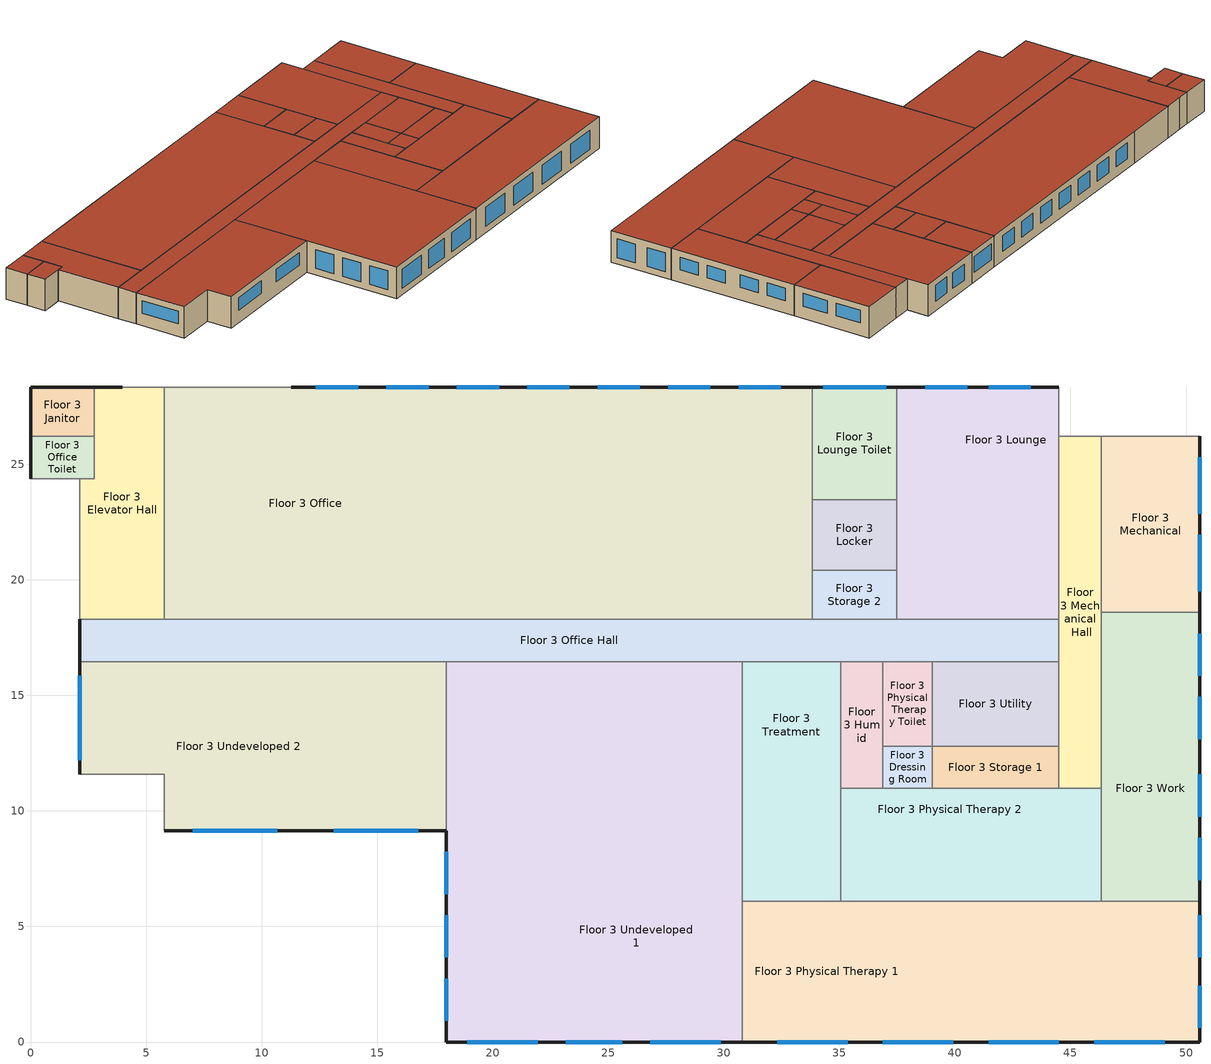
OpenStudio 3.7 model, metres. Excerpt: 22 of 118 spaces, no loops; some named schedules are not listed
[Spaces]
Floor 3 Work
 floor to Floor 2 Utility: 50.6,18.59 50.6,15.85 46.33,15.85 46.33,18.59 z6.1
 floor to Floor 2 Office: 50.6,15.85 50.6,6.1 46.33,6.1 46.33,15.85 z6.1
 wall outside: 50.6,6.1 50.6,18.59 z6.1:9.14
 wall to Floor 3 Physical Therapy 2: 46.33,10.97 46.33,6.1 z6.1:9.14
 wall to Floor 3 Mechanical: 50.6,18.59 46.33,18.59 z6.1:9.14
 wall to Floor 3 Physical Therapy 1: 46.33,6.1 50.6,6.1 z6.1:9.14
 wall to Floor 3 Mechanical Hall: 46.33,18.59 46.33,10.97 z6.1:9.14
 window: 50.6,13.11 50.6,14.94 / 50.6,15.85 50.6,17.68 / 50.6,7.01 50.6,8.84 / 50.6,9.75 50.6,11.58 z7.32:8.53
 roof outside: 50.6,6.1 50.6,18.59 46.33,18.59 46.33,6.1 z9.14
Floor 3 Dressing Room
 floor to Floor 2 X-Ray: 39.01,12.8 39.01,10.97 36.88,10.97 36.88,12.8 z6.1
 wall to Floor 3 Storage 1: 39.01,10.97 39.01,12.8 z6.1:9.14
 wall to Floor 3 Physical Therapy 2: 36.88,10.97 39.01,10.97 z6.1:9.14
 wall to Floor 3 Physical Therapy Toilet: 39.01,12.8 36.88,12.8 z6.1:9.14
 wall to Floor 3 Humid: 36.88,12.8 36.88,10.97 z6.1:9.14
 roof outside: 39.01,10.97 39.01,12.8 36.88,12.8 36.88,10.97 z9.14
Floor 3 Physical Therapy Toilet
 floor to Floor 2 X-Ray: 39.01,16.46 39.01,12.8 36.88,12.8 36.88,16.46 z6.1
 wall to Floor 3 Office Hall: 39.01,16.46 36.88,16.46 z6.1:9.14
 wall to Floor 3 Utility: 39.01,12.8 39.01,16.46 z6.1:9.14
 wall to Floor 3 Humid: 36.88,16.46 36.88,12.8 z6.1:9.14
 roof outside: 39.01,12.8 39.01,16.46 36.88,16.46 36.88,12.8 z9.14
Floor 3 Lounge
 floor to Floor 2 Storage 2: 44.5,23.77 44.5,21.34 39.93,21.34 39.93,23.77 z6.1
 floor to Floor 2 Exam 6: 44.5,28.35 44.5,23.77 39.93,23.77 39.93,28.35 z6.1
 floor to Floor 2 Exam Hall 4: 39.93,28.35 39.93,18.29 38.1,18.29 38.1,28.35 z6.1
 floor to Floor 2 Exam 7: 38.1,28.35 38.1,18.29 37.49,18.29 37.49,28.35 z6.1
 floor to Floor 2 Nurse Station 1: 44.5,21.34 44.5,18.29 39.93,18.29 39.93,21.34 z6.1
 wall outside: 44.5,28.35 37.49,28.35 z6.1:9.14
 wall to Floor 3 Lounge Toilet: 37.49,28.35 37.49,23.47 z6.1:9.14
 wall to NE Stair: 44.5,26.21 44.5,28.35 z6.1:9.14
 wall to Floor 3 Office Hall: 37.49,18.29 44.5,18.29 z6.1:9.14
 wall to Floor 3 Locker: 37.49,23.47 37.49,20.42 z6.1:9.14
 wall to Floor 3 Storage 2: 37.49,20.42 37.49,18.29 z6.1:9.14
 wall to Floor 3 Mechanical Hall: 44.5,18.29 44.5,26.21 z6.1:9.14
 window: 40.54,28.35 38.71,28.35 / 43.28,28.35 41.45,28.35 z7.01:8.53
 roof outside: 44.5,18.29 44.5,28.35 37.49,28.35 37.49,18.29 z9.14
Floor 3 Elevator Hall
 floor to Floor 2 Work: 5.79,28.35 5.79,18.29 2.13,18.29 2.13,24.38 2.74,24.38 2.74,28.35 z6.1
 wall outside: 3.96,28.35 2.74,28.35 z6.1:9.14
 wall to NW Elevator: 2.13,24.38 2.13,18.29 z6.1:9.14
 wall to Floor 3 Office: 5.79,18.29 5.79,28.35 z6.1:9.14
 wall to Floor 3 Office Toilet: 2.74,26.21 2.74,24.38 2.13,24.38 z6.1:9.14
 wall to Floor 3 Office Hall: 2.13,18.29 5.79,18.29 z6.1:9.14
 wall to Floor 3 Janitor: 2.74,28.35 2.74,26.21 z6.1:9.14
 wall to NW Stair: 5.79,28.35 3.96,28.35 z6.1:9.14
 roof outside: 5.79,18.29 5.79,28.35 2.74,28.35 2.74,24.38 2.13,24.38 2.13,18.29 z9.14
Floor 3 Physical Therapy 2
 floor to Floor 2 Exam Hall 3: 39.93,9.14 39.93,6.1 38.1,6.1 38.1,9.14 z6.1
 floor to Floor 2 Lounge: 44.5,9.14 44.5,6.1 42.06,6.1 42.06,9.14 z6.1
 floor to Floor 2 Dictation: 42.06,9.14 42.06,6.1 39.93,6.1 39.93,9.14 z6.1
 floor to Floor 2 Exam 3: 38.1,9.14 38.1,6.1 35.05,6.1 35.05,9.14 z6.1
 floor to Floor 2 Office Hall: 46.33,10.97 46.33,6.1 44.5,6.1 44.5,10.97 z6.1
 floor to Floor 2 Reception Hall: 44.5,10.97 44.5,9.14 35.05,9.14 35.05,10.97 z6.1
 wall to Floor 3 Physical Therapy 1: 35.05,6.1 46.33,6.1 z6.1:9.14
 wall to Floor 3 Mechanical Hall: 46.33,10.97 44.5,10.97 z6.1:9.14
 wall to Floor 3 Treatment: 35.05,10.97 35.05,6.1 z6.1:9.14
 wall to Floor 3 Storage 1: 44.5,10.97 39.01,10.97 z6.1:9.14
 wall to Floor 3 Humid: 36.88,10.97 35.05,10.97 z6.1:9.14
 roof outside: 46.33,6.1 46.33,10.97 35.05,10.97 35.05,6.1 z9.14
Floor 3 Office
 floor to Floor 2 Storage 3: 28.96,23.77 28.96,21.34 23.47,21.34 23.47,23.77 z6.1
 floor to Floor 2 Exam 8: 28.96,28.35 28.96,23.77 23.47,23.77 23.47,28.35 z6.1
 floor to Floor 2 Exam Hall 5: 30.78,28.35 30.78,18.29 28.96,18.29 28.96,28.35 z6.1
 floor to Floor 2 Exam 9: 21.64,28.35 21.64,18.29 17.98,18.29 17.98,28.35 z6.1
 floor to Floor 2 Work: 17.98,28.35 17.98,18.29 5.79,18.29 5.79,28.35 z6.1
 floor to Floor 2 Exam Hall 6: 23.47,28.35 23.47,18.29 21.64,18.29 21.64,28.35 z6.1
 floor to Floor 2 Nurse Station 2: 28.96,21.34 28.96,18.29 23.47,18.29 23.47,21.34 z6.1
 floor to Floor 2 Exam 7: 33.83,28.35 33.83,18.29 30.78,18.29 30.78,28.35 z6.1
 wall outside: 33.83,28.35 11.28,28.35 z6.1:9.14
 wall to Floor 3 Office Hall: 5.79,18.29 33.83,18.29 z6.1:9.14
 wall to Floor 3 Locker: 33.83,20.42 33.83,23.47 z6.1:9.14
 wall to Floor 3 Storage 2: 33.83,18.29 33.83,20.42 z6.1:9.14
 wall to NW Stair: 11.28,28.35 5.79,28.35 z6.1:9.14
 wall to Floor 3 Lounge Toilet: 33.83,23.47 33.83,28.35 z6.1:9.14
 window: 26.37,28.35 24.54,28.35 / 17.22,28.35 15.39,28.35 / 23.32,28.35 21.49,28.35 / 14.17,28.35 12.34,28.35 / 32.46,28.35 30.63,28.35 / 29.41,28.35 27.58,28.35 / 20.27,28.35 18.44,28.35 z7.01:8.53
 roof outside: 33.83,18.29 33.83,28.35 5.79,28.35 5.79,18.29 z9.14
Floor 3 Storage 1
 floor to Floor 2 Scheduling 1: 44.5,12.8 44.5,10.97 39.01,10.97 39.01,12.8 z6.1
 wall to Floor 3 Mechanical Hall: 44.5,10.97 44.5,12.8 z6.1:9.14
 wall to Floor 3 Utility: 44.5,12.8 39.01,12.8 z6.1:9.14
 roof outside: 44.5,10.97 44.5,12.8 39.01,12.8 39.01,10.97 z9.14
Floor 3 Utility
 floor to Floor 2 Scheduling 1: 44.5,16.46 44.5,12.8 39.01,12.8 39.01,16.46 z6.1
 wall to Floor 3 Mechanical Hall: 44.5,12.8 44.5,16.46 z6.1:9.14
 wall to Floor 3 Office Hall: 44.5,16.46 39.01,16.46 z6.1:9.14
 roof outside: 44.5,12.8 44.5,16.46 39.01,16.46 39.01,12.8 z9.14
Floor 3 Physical Therapy 1
 floor to Floor 2 Office Hall: 46.33,6.1 46.33,3.66 44.5,3.66 44.5,6.1 z6.1
 floor to Floor 2 Conference: 50.6,3.66 50.6,0 42.06,0 42.06,3.66 z6.1
 floor to Floor 2 Conference Toilet: 44.5,6.1 44.5,3.66 42.06,3.66 42.06,6.1 z6.1
 floor to Floor 2 Exam Hall 3: 39.93,6.1 39.93,0 38.1,0 38.1,6.1 z6.1
 floor to Floor 2 Exam 3: 38.1,6.1 38.1,0 30.78,0 30.78,6.1 z6.1
 floor to Floor 2 Storage 1: 42.06,6.1 42.06,3.66 39.93,3.66 39.93,6.1 z6.1
 floor to Floor 2 Exam 4: 42.06,3.66 42.06,0 39.93,0 39.93,3.66 z6.1
 floor to Floor 2 Office: 50.6,6.1 50.6,3.66 46.33,3.66 46.33,6.1 z6.1
 wall outside: 30.78,0 50.6,0 50.6,6.1 z6.1:9.14
 wall to Floor 3 Undeveloped 1: 30.78,6.1 30.78,0 z6.1:9.14
 wall to Floor 3 Treatment: 35.05,6.1 30.78,6.1 z6.1:9.14
 window: 32.31,0 35.36,0 / 36.88,0 39.93,0 / 46.02,0 49.07,0 / 41.45,0 44.5,0 / 50.6,3.66 50.6,5.49 / 50.6,0.61 50.6,2.44 z6.71:8.53
 roof outside: 50.6,0 50.6,6.1 30.78,6.1 30.78,0 z9.14
Floor 3 Office Toilet
 floor to Floor 2 Work Toilet: 2.74,26.21 2.74,24.38 0,24.38 0,26.21 z6.1
 wall outside: 0,26.21 0,24.38 z6.1:9.14
 wall to NW Elevator: 0,24.38 2.13,24.38 z6.1:9.14
 wall to Floor 3 Janitor: 2.74,26.21 0,26.21 z6.1:9.14
 roof outside: 2.74,24.38 2.74,26.21 0,26.21 0,24.38 z9.14
Floor 3 Office Hall
 floor to Floor 2 Work Hall: 44.5,18.29 44.5,16.46 2.13,16.46 2.13,18.29 z6.1
 wall outside: 2.13,18.29 2.13,16.46 z6.1:9.14
 wall to Floor 3 Humid: 35.05,16.46 36.88,16.46 z6.1:9.14
 wall to Floor 3 Undeveloped 2: 2.13,16.46 17.98,16.46 z6.1:9.14
 wall to Floor 3 Undeveloped 1: 17.98,16.46 30.78,16.46 z6.1:9.14
 wall to Floor 3 Storage 2: 37.49,18.29 33.83,18.29 z6.1:9.14
 wall to Floor 3 Mechanical Hall: 44.5,16.46 44.5,18.29 z6.1:9.14
 wall to Floor 3 Treatment: 30.78,16.46 35.05,16.46 z6.1:9.14
 roof outside: 44.5,16.46 44.5,18.29 2.13,18.29 2.13,16.46 z9.14
Floor 3 Humid
 floor to Floor 2 X-Ray: 36.88,16.46 36.88,10.97 35.05,10.97 35.05,16.46 z6.1
 wall to Floor 3 Treatment: 35.05,16.46 35.05,10.97 z6.1:9.14
 roof outside: 36.88,10.97 36.88,16.46 35.05,16.46 35.05,10.97 z9.14
Floor 3 Undeveloped 1
 floor to Floor 2 Exam 2: 28.96,9.14 28.96,0 23.47,0 23.47,9.14 z6.1
 floor to Floor 2 X-Ray: 30.78,16.46 30.78,10.97 23.77,10.97 23.77,16.46 z6.1
 floor to Floor 2 Exam 1: 21.64,9.14 21.64,0 17.98,0 17.98,9.14 z6.1
 floor to Floor 2 Exam Hall 2: 30.78,9.14 30.78,0 28.96,0 28.96,9.14 z6.1
 floor to Floor 2 Scheduling 2: 23.77,16.46 23.77,10.97 17.98,10.97 17.98,16.46 z6.1
 floor to Floor 2 Reception Hall: 30.78,10.97 30.78,9.14 17.98,9.14 17.98,10.97 z6.1
 floor to Floor 2 Exam Hall 1: 23.47,9.14 23.47,0 21.64,0 21.64,9.14 z6.1
 wall outside: 17.98,9.14 17.98,0 30.78,0 z6.1:9.14
 wall to Floor 3 Undeveloped 2: 17.98,16.46 17.98,9.14 z6.1:9.14
 wall to Floor 3 Treatment: 30.78,6.1 30.78,16.46 z6.1:9.14
 window: 17.98,8.23 17.98,6.4 / 17.98,2.74 17.98,0.91 / 17.98,5.49 17.98,3.66 / 26.82,0 29.87,0 / 23.16,0 25.6,0 / 18.9,0 21.95,0 z6.71:8.53
 roof outside: 30.78,0 30.78,16.46 17.98,16.46 17.98,0 z9.14
Floor 3 Mechanical Hall
 floor to Floor 2 Office Hall: 46.33,26.21 46.33,10.97 44.5,10.97 44.5,26.21 z6.1
 wall to NE Stair: 46.33,26.21 44.5,26.21 z6.1:9.14
 wall to Floor 3 Mechanical: 46.33,18.59 46.33,26.21 z6.1:9.14
 roof outside: 46.33,10.97 46.33,26.21 44.5,26.21 44.5,10.97 z9.14
Floor 3 Treatment
 floor to Floor 2 Reception Hall: 35.05,10.97 35.05,9.14 30.78,9.14 30.78,10.97 z6.1
 floor to Floor 2 Exam 3: 35.05,9.14 35.05,6.1 30.78,6.1 30.78,9.14 z6.1
 floor to Floor 2 X-Ray: 35.05,16.46 35.05,10.97 30.78,10.97 30.78,16.46 z6.1
 roof outside: 35.05,6.1 35.05,16.46 30.78,16.46 30.78,6.1 z9.14
Floor 3 Undeveloped 2
 floor to Floor 2 Reception: 15.85,16.46 15.85,9.14 5.79,9.14 5.79,11.58 2.13,11.58 2.13,16.46 z6.1
 floor to Floor 2 Reception Hall: 17.98,10.97 17.98,9.14 15.85,9.14 15.85,10.97 z6.1
 floor to Floor 2 Reception Toilet: 17.98,16.46 17.98,10.97 15.85,10.97 15.85,16.46 z6.1
 wall outside: 2.13,16.46 2.13,11.58 / 5.79,9.14 17.98,9.14 z6.1:9.14
 wall to SW Stair: 2.13,11.58 5.79,11.58 5.79,9.14 z6.1:9.14
 window: 7.01,9.14 10.67,9.14 / 13.11,9.14 16.76,9.14 / 2.13,15.85 2.13,12.19 z7.32:8.53
 roof outside: 17.98,9.14 17.98,16.46 2.13,16.46 2.13,11.58 5.79,11.58 5.79,9.14 z9.14
Floor 3 Janitor
 floor to Floor 2 Janitor: 2.74,28.35 2.74,26.21 0,26.21 0,28.35 z6.1
 wall outside: 2.74,28.35 0,28.35 0,26.21 z6.1:9.14
 roof outside: 2.74,26.21 2.74,28.35 0,28.35 0,26.21 z9.14
Floor 3 Locker
 floor to Floor 2 Exam 7: 37.49,23.47 37.49,20.42 33.83,20.42 33.83,23.47 z6.1
 wall to Floor 3 Storage 2: 33.83,20.42 37.49,20.42 z6.1:9.14
 wall to Floor 3 Lounge Toilet: 37.49,23.47 33.83,23.47 z6.1:9.14
 roof outside: 37.49,20.42 37.49,23.47 33.83,23.47 33.83,20.42 z9.14
Floor 3 Mechanical
 floor to Floor 2 Exam 5: 50.6,26.21 50.6,18.59 46.33,18.59 46.33,26.21 z6.1
 wall outside: 50.6,18.59 50.6,26.21 z6.1:9.14
 wall to NE Stair: 50.6,26.21 46.33,26.21 z6.1:9.14
 window: 50.6,22.86 50.6,25.3 / 50.6,19.51 50.6,21.95 z7.32:8.53
 roof outside: 50.6,18.59 50.6,26.21 46.33,26.21 46.33,18.59 z9.14
Floor 3 Lounge Toilet
 floor to Floor 2 Exam 7: 37.49,28.35 37.49,23.47 33.83,23.47 33.83,28.35 z6.1
 wall outside: 37.49,28.35 33.83,28.35 z6.1:9.14
 window: 37.03,28.35 34.29,28.35 z7.01:8.53
 roof outside: 37.49,23.47 37.49,28.35 33.83,28.35 33.83,23.47 z9.14
Floor 3 Storage 2
 floor to Floor 2 Exam 7: 37.49,20.42 37.49,18.29 33.83,18.29 33.83,20.42 z6.1
 roof outside: 37.49,18.29 37.49,20.42 33.83,20.42 33.83,18.29 z9.14
[Site]
Atlanta-Hartsfield Jackson Intl AP_GA_USA: Latitude {deg}=33.63; Longitude {deg}=-84.43; Time Zone {hr}=-5; Elevation {m}=308; Terrain=City
[Building]
-Outpatient-ASHRAE 169-2013-3A created: 2026-01-24 15:13:09 -0500: North Axis {deg}=0; Default Construction Set=90.1-2013 - Outpatient - ASHRAE 169-2013-3A; Standards Number of Stories=3; Standards Number of Above Ground Stories=3; Standards Building Type=Outpatient
[ClimateZones]
Climate Zone Institution Name 1=ASHRAE; Climate Zone Document Name 1=ANSI/ASHRAE Standard 169; Climate Zone Document Year 1=2006; Climate Zone Value 1=3A
[Site:WaterMainsTemperature]
Calculation Method=Correlation; Annual Average Outdoor Air Temperature {C}=16.6; Maximum Difference In Monthly Average Outdoor Air Temperatures {deltaC}=22.5
[SizingPeriod:DesignDay] Barometric Pressure {Pa}=97621; Rain Indicator=No; Snow Indicator=No; Day of Month=21; Daylight Saving Time Indicator=No; Humidity Condition Type=Wetbulb; Dry-Bulb Temperature Range Modifier Type=DefaultMultipliers
Name | Maximum Dry-Bulb Temperature {C} | Daily Dry-Bulb Temperature Range {deltaC} | Wind Speed {m/s} | Wind Direction {deg} | Month | Day Type | Wetbulb or DewPoint at Maximum Dry-Bulb {C} | Solar Model Indicator | ASHRAE Clear Sky Optical Depth for Beam Irradiance | ASHRAE Clear Sky Optical Depth for Diffuse Irradiance | Sky Clearness
Atlanta-Hartsfield.Jackson.Intl.AP_GA_USA Ann Clg .4% Condns DB=>MWB | 34.4 | 9.5 | 4 | 300 | 7 | SummerDesignDay | 23.5 | ASHRAETau | 0.556 | 1.779
Atlanta-Hartsfield.Jackson.Intl.AP_GA_USA Ann Htg 99.6% Condns DB | -6.3 | 0 | 5.3 | 320 | 1 | WinterDesignDay | -6.3 | ASHRAEClearSky |  |  | 0
[Site:GroundTemperature:FCfactorMethod]
January Ground Temperature {C}=16; February Ground Temperature {C}=11.9; March Ground Temperature {C}=7.7; April Ground Temperature {C}=4; May Ground Temperature {C}=7.9; June Ground Temperature {C}=13.8; July Ground Temperature {C}=17.2; August Ground Temperature {C}=20.8; September Ground Temperature {C}=24.8; October Ground Temperature {C}=26.1; November Ground Temperature {C}=26.5; December Ground Temperature {C}=22.5
[Material:NoMass] Thermal Absorptance=0.9; Solar Absorptance=0.7
Name | Roughness | Thermal Resistance {m2-K/W} | Visible Absorptance
CP02 CARPET PAD | VeryRough | 0.21648 | 0.8
Typical Insulation R-10.94 | Smooth | 1.92744 | 0.7
Typical Carpet Pad | Smooth | 0.21648 | 0.8
Typical Insulation R-10.81 | Smooth | 1.90342 | 0.7
Typical Insulation R-24.52 | Smooth | 4.31889 | 0.7
Typical Insulation R-0.58 | Smooth | 0.101875 | 0.7
Typical Insulation R-1.15 | Smooth | 0.202527 | 0.7
[Material]
Name | Roughness | Thickness {m} | Conductivity {W/m-K} | Density {kg/m3} | Specific Heat {J/kg-K} | Thermal Absorptance | Solar Absorptance | Visible Absorptance
100mm Normalweight concrete floor | MediumSmooth | 0.1016 | 2.31 | 2322 | 832
G01 13mm gypsum board | Smooth | 0.0127 | 0.16 | 800 | 1090 | 0.9 | 0.7 | 0.5
4 in. Normalweight Concrete Floor | MediumRough | 0.1016 | 2.31 | 2322 | 832 | 0.9 | 0.7 | 0.7
25mm Stucco | Smooth | 0.0254 | 0.72 | 1856 | 840 | 0.9 | 0.7 | 0.7
5/8 in. Gypsum Board | MediumSmooth | 0.0159 | 0.16 | 800 | 1090 | 0.9 | 0.7 | 0.7
Roof Membrane - Highly Reflective | VeryRough | 0.0095 | 0.16 | 1121.29 | 1460 | 0.75 | 0.45 | 0.7
Metal Roof Surface; F08 Metal surface | Smooth | 0.0008 | 45.28 | 7824 | 500 | 0.9 | 0.7 | 0.7
8 in. Normalweight Concrete Floor | MediumRough | 0.2032 | 2.31 | 2322 | 832 | 0.9 | 0.7 | 0.7
8 in. Concrete Block Basement Wall | MediumRough | 0.2032 | 1.326 | 1842 | 912 | 0.9 | 0.7 | 0.7
G05 25mm wood | MediumSmooth | 0.0254 | 0.15 | 608 | 1630 | 0.9 | 0.5 | 0.5
Std Wood 6inch | MediumSmooth | 0.15 | 0.12 | 540 | 1210 | 0.9 | 0.7 | 0.7
[DefaultConstructionSet]
90.1-2013 - Outpatient - ASHRAE 169-2013-3A: Default Exterior Surface Constructions=Default Surface Constructions 1; Default Interior Surface Constructions=Default Surface Constructions 2; Default Ground Contact Surface Constructions=Default Surface Constructions 3; Default Exterior SubSurface Constructions=Default Sub Surface Constructions 1; Default Interior SubSurface Constructions=Default Sub Surface Constructions 2; Interior Partition Construction=Typical Interior Partition
[DefaultSurfaceConstructions]
Name | Floor Construction | Wall Construction | Roof Ceiling Construction
Default Surface Constructions 1 | Typical Insulated Exterior Mass Floor R-13.51 | Typical Insulated Steel Framed Exterior Wall R-12.99 | Typical IEAD Roof - Highly Reflective R-25.64
Default Surface Constructions 2 | Typical Interior Floor | Typical Interior Wall | Typical Interior Ceiling
Default Surface Constructions 3 | Typical Insulated Carpeted 8in Slab Floor | Typical Insulated Basement Mass Wall
[Construction]
Typical Insulated Exterior Mass Floor R-13.51: Typical Insulation R-10.94, 4 in. Normalweight Concrete Floor, Typical Carpet Pad
Typical Insulated Steel Framed Exterior Wall R-12.99: 25mm Stucco, 5/8 in. Gypsum Board, Typical Insulation R-10.81, 5/8 in. Gypsum Board
Typical IEAD Roof - Highly Reflective R-25.64: Roof Membrane - Highly Reflective, Typical Insulation R-24.52, Metal Roof Surface
Typical Interior Floor: 100mm Normalweight concrete floor, CP02 CARPET PAD
Typical Interior Wall: G01 13mm gypsum board, G01 13mm gypsum board
Typical Interior Ceiling: CP02 CARPET PAD, 100mm Normalweight concrete floor
Typical Insulated Carpeted 8in Slab Floor: 8 in. Normalweight Concrete Floor, Typical Carpet Pad
Typical Insulated Basement Mass Wall: 8 in. Concrete Block Basement Wall
U 0.55 SHGC 0.25: Glass_2175_LayerAvg, Gap_1_W_0_0032, Glass_2022F_LayerAvg
Typical Insulated Metal Door R-1.43: F08 Metal surface, Typical Insulation R-0.58
U 0.60 SHGC 0.25 Dbl 2.5mm air: Glass_2175_LayerAvg, Gap_1_W_0_0025, Glass_2022F_LayerAvg
Typical Overhead Door R-2.0: Typical Insulation R-1.15
Window_U_0.55_SHGC_0.35_Skylight_Frame_Width_0.709_in: Glass_2052_LayerAvg, Gap_1_W_0_0038, Glass_2027F_LayerAvg
Typical Interior Window: Clear 3mm
Typical Interior Door; Typical Interior Partition: G05 25mm wood
InteriorFurnishings: Std Wood 6inch
[DefaultSubSurfaceConstructions]
Name | Fixed Window Construction | Operable Window Construction | Door Construction | Glass Door Construction | Overhead Door Construction | Skylight Construction | Tubular Daylight Dome Construction | Tubular Daylight Diffuser Construction
Default Sub Surface Constructions 1 | U 0.55 SHGC 0.25 | U 0.55 SHGC 0.25 | Typical Insulated Metal Door R-1.43 | U 0.60 SHGC 0.25 Dbl 2.5mm air | Typical Overhead Door R-2.0 | Window_U_0.55_SHGC_0.35_Skylight_Frame_Width_0.709_in | Typical Interior Window | Typical Interior Window
Default Sub Surface Constructions 2 | Typical Interior Window | Typical Interior Window | Typical Interior Door
[WindowMaterial:Glazing] Optical Data Type=SpectralAverage; Infrared Transmittance at Normal Incidence=0; Back Side Infrared Hemispherical Emissivity=0.84; Dirt Correction Factor for Solar and Visible Transmittance=1; Solar Diffusing=No
Name | Thickness {m} | Solar Transmittance at Normal Incidence | Front Side Solar Reflectance at Normal Incidence | Back Side Solar Reflectance at Normal Incidence | Visible Transmittance at Normal Incidence | Front Side Visible Reflectance at Normal Incidence | Back Side Visible Reflectance at Normal Incidence | Front Side Infrared Hemispherical Emissivity | Conductivity {W/m-K}
Glass_2175_LayerAvg | 0.0086 | 0.167758 | 0.217606 | 0.437978 | 0.416044 | 0.078729 | 0.10654 | 0.84 | 1
Glass_2022F_LayerAvg | 0.0039 | 0.355897 | 0.394095 | 0.265645 | 0.677694 | 0.042734 | 0.05547 | 0.046 | 1
Glass_2052_LayerAvg | 0.00837 | 0.507767 | 0.054228 | 0.0544931 | 0.586833 | 0.05805 | 0.058397 | 0.84 | 1
Glass_2027F_LayerAvg | 0.004 | 0.369744 | 0.470069 | 0.340935 | 0.765222 | 0.0546 | 0.073741 | 0.03675 | 1
Clear 3mm | 0.003 | 0.837 | 0.075 | 0.075 | 0.898 | 0.081 | 0.081 | 0.84 | 0.9
[WindowMaterial:Gas] Gas Type=Air
Name | Thickness {m}
Gap_1_W_0_0032 | 0.0032
Gap_1_W_0_0025 | 0.0025
Gap_1_W_0_0038 | 0.0038
[Space] Building Story=Building Story 3; Part of Total Floor Area=Yes
Name | Space Type | Thermal Zone
Floor 3 Work | Outpatient Office | Floor 3 Work ZN
Floor 3 Dressing Room | Outpatient DressingRoom | Floor 3 Dressing Room ZN
Floor 3 Physical Therapy Toilet | Outpatient Toilet | Floor 3 Physical Therapy Toilet ZN
Floor 3 Office Toilet | Outpatient Toilet | Floor 3 Office Toilet ZN
Floor 3 Lounge | Outpatient Lounge | Floor 3 Lounge ZN
Floor 3 Elevator Hall | Outpatient Hall_infil | Floor 3 Elevator Hall ZN
Floor 3 Physical Therapy 2 | Outpatient PhysicalTherapy | Floor 3 Physical Therapy 2 ZN
Floor 3 Office | Outpatient Office | Floor 3 Office ZN
Floor 3 Mechanical | Outpatient Elec/MechRoom | Floor 3 Mechanical ZN
Floor 3 Storage 1 | Outpatient Janitor | Floor 3 Storage 1 ZN
Floor 3 Utility | Outpatient Janitor | Floor 3 Utility ZN
Floor 3 Physical Therapy 1 | Outpatient PhysicalTherapy | Floor 3 Physical Therapy 1 ZN
Floor 3 Locker | Outpatient LockerRoom | Floor 3 Locker ZN
Floor 3 Office Hall | Outpatient Hall_infil | Floor 3 Office Hall ZN
Floor 3 Humid | Outpatient Office | Floor 3 Humid ZN
Floor 3 Undeveloped 2 | Outpatient Undeveloped | Floor 3 Undeveloped 2 ZN
Floor 3 Undeveloped 1 | Outpatient Undeveloped | Floor 3 Undeveloped 1 ZN
Floor 3 Mechanical Hall | Outpatient Hall | Floor 3 Mechanical Hall ZN
Floor 3 Treatment | Outpatient Exam | Floor 3 Treatment ZN
Floor 3 Janitor | Outpatient Janitor | Floor 3 Janitor ZN
Floor 3 Lounge Toilet | Outpatient Toilet | Floor 3 Lounge Toilet ZN
Floor 3 Storage 2 | Outpatient Janitor | Floor 3 Storage 2 ZN
[BuildingStory]
Building Story 3: Nominal Z Coordinate {m}=6.096
[SpaceType] Standards Building Type=Outpatient
Name | Default Schedule Set | Design Specification Outdoor Air Object | Standards Space Type
Outpatient DressingRoom | Outpatient DressingRoom Schedule Set | Outpatient DressingRoom Ventilation | DressingRoom
Outpatient Elec/MechRoom | Outpatient Elec/MechRoom Schedule Set | Outpatient Elec/MechRoom Ventilation | Elec/MechRoom
Outpatient Exam | Outpatient Exam Schedule Set | Outpatient Exam Ventilation | Exam
Outpatient Hall | Outpatient Hall Schedule Set | Outpatient Hall Ventilation | Hall
Outpatient Hall_infil | Outpatient Hall_infil Schedule Set | Outpatient Hall_infil Ventilation | Hall_infil
Outpatient Janitor | Outpatient Janitor Schedule Set | Outpatient Janitor Ventilation | Janitor
Outpatient LockerRoom | Outpatient LockerRoom Schedule Set | Outpatient LockerRoom Ventilation | LockerRoom
Outpatient Lounge | Outpatient Lounge Schedule Set | Outpatient Lounge Ventilation | Lounge
Outpatient Office | Outpatient Office Schedule Set | Outpatient Office Ventilation | Office
Outpatient PhysicalTherapy | Outpatient PhysicalTherapy Schedule Set | Outpatient PhysicalTherapy Ventilation | PhysicalTherapy
Outpatient Toilet | Outpatient Toilet Schedule Set | Outpatient Toilet Ventilation | Toilet
Outpatient Undeveloped | Outpatient Undeveloped Schedule Set | Outpatient Undeveloped Ventilation | Undeveloped
[People:Definition] Number of People Calculation Method=People/Area; Fraction Radiant=0.3
Name | People per Space Floor Area {person/m2}
Outpatient DressingRoom People Definition; Outpatient Office People Definition | 0.0538196
Outpatient Exam People Definition; Outpatient PhysicalTherapy People Definition | 0.215493
Outpatient LockerRoom People Definition; Outpatient Lounge People Definition | 0.161566
[People] Work Efficiency Schedule=Work Efficiency Schedule; Clothing Insulation Schedule=Clothing Schedule; Air Velocity Schedule=Air Velocity Schedule; Multiplier=1
Name | People Definition | Space or SpaceType
Outpatient DressingRoom People | Outpatient DressingRoom People Definition | Outpatient DressingRoom
Outpatient Exam People | Outpatient Exam People Definition | Outpatient Exam
Outpatient LockerRoom People | Outpatient LockerRoom People Definition | Outpatient LockerRoom
Outpatient Lounge People | Outpatient Lounge People Definition | Outpatient Lounge
Outpatient Office People | Outpatient Office People Definition | Outpatient Office
Outpatient PhysicalTherapy People | Outpatient PhysicalTherapy People Definition | Outpatient PhysicalTherapy
[Lights:Definition] Design Level Calculation Method=Watts/Area; Fraction Radiant=0.7; Fraction Visible=0.2; Return Air Fraction=0
Name | Watts per Space Floor Area {W/m2}
Outpatient DressingRoom Lights Definition; Outpatient Office Lights Definition | 11.9479
Outpatient Elec/MechRoom Lights Definition | 4.52084
Outpatient Exam Lights Definition | 17.8681
Outpatient Hall Lights Definition; Outpatient Hall_infil Lights Definition | 10.6563
Outpatient Janitor Lights Definition; Outpatient Undeveloped Lights Definition | 6.78126
Outpatient LockerRoom Lights Definition; Outpatient Lounge Lights Definition | 9.9028
Outpatient PhysicalTherapy Lights Definition | 9.79516
Outpatient Toilet Lights Definition | 10.5486
[Lights] Fraction Replaceable=1
Name | Lights Definition | Space or SpaceType
Outpatient DressingRoom Lights | Outpatient DressingRoom Lights Definition | Outpatient DressingRoom
Outpatient Elec/MechRoom Lights | Outpatient Elec/MechRoom Lights Definition | Outpatient Elec/MechRoom
Outpatient Exam Lights | Outpatient Exam Lights Definition | Outpatient Exam
Outpatient Hall Lights | Outpatient Hall Lights Definition | Outpatient Hall
Outpatient Hall_infil Lights | Outpatient Hall_infil Lights Definition | Outpatient Hall_infil
Outpatient Janitor Lights | Outpatient Janitor Lights Definition | Outpatient Janitor
Outpatient LockerRoom Lights | Outpatient LockerRoom Lights Definition | Outpatient LockerRoom
Outpatient Lounge Lights | Outpatient Lounge Lights Definition | Outpatient Lounge
Outpatient Office Lights | Outpatient Office Lights Definition | Outpatient Office
Outpatient PhysicalTherapy Lights | Outpatient PhysicalTherapy Lights Definition | Outpatient PhysicalTherapy
Outpatient Toilet Lights | Outpatient Toilet Lights Definition | Outpatient Toilet
Outpatient Undeveloped Lights | Outpatient Undeveloped Lights Definition | Outpatient Undeveloped
[ElectricEquipment:Definition] Design Level Calculation Method=Watts/Area; Fraction Latent=0; Fraction Radiant=0.5; Fraction Lost=0
Name | Watts per Space Floor Area {W/m2}
Outpatient DressingRoom Elec Equip Definition; Outpatient Exam Elec Equip Definition; Outpatient Office Elec Equip Definition; Outpatient Undeveloped Elec Equip Definition | 11.8403
Outpatient Elec/MechRoom Elec Equip Definition | 53.8196
Outpatient Hall Elec Equip Definition; Outpatient Hall_infil Elec Equip Definition; Outpatient Toilet Elec Equip Definition | 4.30556
Outpatient Janitor Elec Equip Definition | 1.07639
Outpatient LockerRoom Elec Equip Definition; Outpatient Lounge Elec Equip Definition | 32.2917
Outpatient PhysicalTherapy Elec Equip Definition | 16.1459
[ElectricEquipment]
Name | Electric Equipment Definition | Space or SpaceType
Outpatient DressingRoom Elec Equip | Outpatient DressingRoom Elec Equip Definition | Outpatient DressingRoom
Outpatient Elec/MechRoom Elec Equip | Outpatient Elec/MechRoom Elec Equip Definition | Outpatient Elec/MechRoom
Outpatient Exam Elec Equip | Outpatient Exam Elec Equip Definition | Outpatient Exam
Outpatient Hall Elec Equip | Outpatient Hall Elec Equip Definition | Outpatient Hall
Outpatient Hall_infil Elec Equip | Outpatient Hall_infil Elec Equip Definition | Outpatient Hall_infil
Outpatient Janitor Elec Equip | Outpatient Janitor Elec Equip Definition | Outpatient Janitor
Outpatient LockerRoom Elec Equip | Outpatient LockerRoom Elec Equip Definition | Outpatient LockerRoom
Outpatient Lounge Elec Equip | Outpatient Lounge Elec Equip Definition | Outpatient Lounge
Outpatient Office Elec Equip | Outpatient Office Elec Equip Definition | Outpatient Office
Outpatient PhysicalTherapy Elec Equip | Outpatient PhysicalTherapy Elec Equip Definition | Outpatient PhysicalTherapy
Outpatient Toilet Elec Equip | Outpatient Toilet Elec Equip Definition | Outpatient Toilet
Outpatient Undeveloped Elec Equip | Outpatient Undeveloped Elec Equip Definition | Outpatient Undeveloped
[DesignSpecification:OutdoorAir]
Name | Outdoor Air Method | Outdoor Air Flow per Person {m3/s-person} | Outdoor Air Flow per Floor Area {m3/s-m2} | Outdoor Air Flow Air Changes per Hour {1/hr}
Outpatient DressingRoom Ventilation; Outpatient LockerRoom Ventilation; Outpatient Lounge Ventilation; Outpatient Office Ventilation | Sum | 0.00235974 | 0.0003048
Outpatient Elec/MechRoom Ventilation; Outpatient Toilet Ventilation |  | 0 | 0 | 0
Outpatient Exam Ventilation | Sum |  | 0.001524
Outpatient Hall Ventilation; Outpatient Hall_infil Ventilation | Sum |  | 0.0003048
Outpatient Janitor Ventilation; Outpatient Undeveloped Ventilation | Sum |  | 0.0006096
Outpatient PhysicalTherapy Ventilation | Sum | 0.00707921
[DefaultScheduleSet] Number of People Schedule=OutPatientHealthCare BLDG_OCC_SCH; People Activity Level Schedule=OutPatientHealthCare ACTIVITY_SCH; Infiltration Schedule=OutPatientHealthCare INFIL_SCH
Name | Lighting Schedule | Electric Equipment Schedule
Outpatient DressingRoom Schedule Set; Outpatient LockerRoom Schedule Set; Outpatient Lounge Schedule Set; Outpatient Toilet Schedule Set | OutPatientHealthCare BLDG_LIGHT_SCH | OutPatientHealthCare BLDG_EQUIP_SCH_2013
Outpatient Elec/MechRoom Schedule Set | OutPatientHealthCare BLDG_LIGHT_STORAGE_SCH | OutPatientHealthCare BLDG_EQUIP_SCH_BASE
Outpatient Exam Schedule Set; Outpatient PhysicalTherapy Schedule Set | OutPatientHealthCare BLDG_LIGHT_EXAM_SCH | OutPatientHealthCare BLDG_EQUIP_SCH_2013
Outpatient Hall Schedule Set; Outpatient Hall_infil Schedule Set | OutPatientHealthCare BLDG_LIGHT_CORRIDOR_SCH | OutPatientHealthCare BLDG_EQUIP_SCH_2013
Outpatient Janitor Schedule Set | OutPatientHealthCare BLDG_LIGHT_STORAGE_SCH_20102013 | OutPatientHealthCare BLDG_EQUIP_SCH_2013
Outpatient Office Schedule Set | OutPatientHealthCare BLDG_LIGHT_OFFICE_SCH_20102013 | OutPatientHealthCare BLDG_EQUIP_SCH_2013
Outpatient Undeveloped Schedule Set | OutPatientHealthCare BLDG_LIGHT_STORAGE_SCH | OutPatientHealthCare BLDG_EQUIP_SCH_2013
[ThermostatSetpoint:DualSetpoint] Heating Setpoint Temperature Schedule=OutPatientHealthCare HTGSETP_SCH_YES_OPTIMUM
Name | Cooling Setpoint Temperature Schedule
Outpatient DressingRoom Thermostat 2; Outpatient Hall_infil Thermostat 4; Outpatient Office Thermostat 9; Outpatient LockerRoom Thermostat 2; Outpatient Lounge Thermostat 3; Outpatient Toilet Thermostat 8; Outpatient Elec/MechRoom Thermostat 2; Outpatient Hall Thermostat 19; Outpatient Office Thermostat 10; Outpatient Hall_infil Thermostat 5; Outpatient Toilet Thermostat 9; Outpatient PhysicalTherapy Thermostat 1; Outpatient PhysicalTherapy Thermostat 2; Outpatient Toilet Thermostat 10; Outpatient Exam Thermostat 10; Outpatient Office Thermostat 11 | OutPatientHealthCare CLGSETP_SCH_YES_OPTIMUM
Outpatient Janitor Thermostat 11; Outpatient Janitor Thermostat 12; Outpatient Janitor Thermostat 13; Outpatient Undeveloped Thermostat 1; Outpatient Undeveloped Thermostat 2; Outpatient Janitor Thermostat 14 | OutPatientHealthCare CLGSETP_SCH_NO_SETBACK
[SpaceInfiltration:DesignFlowRate] Schedule=OutPatientHealthCare INFIL_SCH; Design Flow Rate Calculation Method=Flow/ExteriorArea; Constant Term Coefficient=0; Temperature Term Coefficient=0; Velocity Term Coefficient=0.224; Velocity Squared Term Coefficient=0
Name | Space or SpaceType | Flow per Exterior Surface Area {m3/s-m2}
Floor 3 Elevator Hall Infiltration | Floor 3 Elevator Hall | 5.55681e-05
Floor 3 Janitor Infiltration | Floor 3 Janitor | 0.000408663
Floor 3 Lounge Infiltration | Floor 3 Lounge | 0.000132459
Floor 3 Lounge Toilet Infiltration | Floor 3 Lounge Toilet | 0.000219067
Floor 3 Mechanical Infiltration | Floor 3 Mechanical | 0.000237322
Floor 3 Office Infiltration | Floor 3 Office | 0.000111622
Floor 3 Office Hall Infiltration | Floor 3 Office Hall | 3.82264e-05
Floor 3 Office Toilet Infiltration | Floor 3 Office Toilet | 0.000299775
Floor 3 Physical Therapy 1 Infiltration | Floor 3 Physical Therapy 1 | 0.00022518
Floor 3 Undeveloped 1 Infiltration | Floor 3 Undeveloped 1 | 0.000137247
Floor 3 Undeveloped 2 Infiltration | Floor 3 Undeveloped 2 | 0.000186309
Floor 3 Work Infiltration | Floor 3 Work | 0.000237322
[ThermalZone] Use Ideal Air Loads=No
Floor 3 Dressing Room ZN: Thermostat=Outpatient DressingRoom Thermostat 2
Floor 3 Elevator Hall ZN: Thermostat=Outpatient Hall_infil Thermostat 4
Floor 3 Humid ZN: Thermostat=Outpatient Office Thermostat 9
Floor 3 Janitor ZN: Thermostat=Outpatient Janitor Thermostat 11
Floor 3 Locker ZN: Thermostat=Outpatient LockerRoom Thermostat 2
Floor 3 Lounge ZN: Thermostat=Outpatient Lounge Thermostat 3; Primary Daylighting Control=Floor 3 Lounge Daylt Sensor 1; Fraction of Zone Controlled by Primary Daylighting Control=0.242; Secondary Daylighting Control=Floor 3 Lounge Daylt Sensor 2; Fraction of Zone Controlled by Secondary Daylighting Control=0.242
Floor 3 Lounge Toilet ZN: Thermostat=Outpatient Toilet Thermostat 8
Floor 3 Mechanical ZN: Thermostat=Outpatient Elec/MechRoom Thermostat 2
Floor 3 Mechanical Hall ZN: Thermostat=Outpatient Hall Thermostat 19
Floor 3 Office ZN: Thermostat=Outpatient Office Thermostat 10; Primary Daylighting Control=Floor 3 Office Daylt Sensor 1; Fraction of Zone Controlled by Primary Daylighting Control=0.195; Secondary Daylighting Control=Floor 3 Office Daylt Sensor 2; Fraction of Zone Controlled by Secondary Daylighting Control=0.195
Floor 3 Office Hall ZN: Thermostat=Outpatient Hall_infil Thermostat 5
Floor 3 Office Toilet ZN: Thermostat=Outpatient Toilet Thermostat 9
Floor 3 Physical Therapy 1 ZN: Thermostat=Outpatient PhysicalTherapy Thermostat 1; Primary Daylighting Control=Floor 3 Physical Therapy 1 Daylt Sensor 1; Fraction of Zone Controlled by Primary Daylighting Control=0.468; Secondary Daylighting Control=Floor 3 Physical Therapy 1 Daylt Sensor 2; Fraction of Zone Controlled by Secondary Daylighting Control=0.369
Floor 3 Physical Therapy 2 ZN: Thermostat=Outpatient PhysicalTherapy Thermostat 2
Floor 3 Physical Therapy Toilet ZN: Thermostat=Outpatient Toilet Thermostat 10
Floor 3 Storage 1 ZN: Thermostat=Outpatient Janitor Thermostat 12
Floor 3 Storage 2 ZN: Thermostat=Outpatient Janitor Thermostat 13
Floor 3 Treatment ZN: Thermostat=Outpatient Exam Thermostat 10
Floor 3 Undeveloped 1 ZN: Thermostat=Outpatient Undeveloped Thermostat 1; Primary Daylighting Control=Floor 3 Undeveloped 1 Daylt Sensor 1; Fraction of Zone Controlled by Primary Daylighting Control=0.229; Secondary Daylighting Control=Floor 3 Undeveloped 1 Daylt Sensor 2; Fraction of Zone Controlled by Secondary Daylighting Control=0.173
Floor 3 Undeveloped 2 ZN: Thermostat=Outpatient Undeveloped Thermostat 2; Primary Daylighting Control=Floor 3 Undeveloped 2 Daylt Sensor 1; Fraction of Zone Controlled by Primary Daylighting Control=0.389; Secondary Daylighting Control=Floor 3 Undeveloped 2 Daylt Sensor 2; Fraction of Zone Controlled by Secondary Daylighting Control=0.333
Floor 3 Utility ZN: Thermostat=Outpatient Janitor Thermostat 14
Floor 3 Work ZN: Thermostat=Outpatient Office Thermostat 11; Primary Daylighting Control=Floor 3 Work Daylt Sensor 1; Fraction of Zone Controlled by Primary Daylighting Control=0.571; Secondary Daylighting Control=Floor 3 Work Daylt Sensor 2; Fraction of Zone Controlled by Secondary Daylighting Control=0.428
[InternalMass:Definition]
Internal Mass Definition 1: Construction=InteriorFurnishings; Design Level Calculation Method=SurfaceArea/Area; Surface Area per Space Floor Area=2
[InternalMass] Internal Mass Definition=Internal Mass Definition 1; Multiplier=1
Name | Space or SpaceType
Floor 3 Mechanical Hall Mass | Floor 3 Mechanical Hall
Floor 3 Treatment Mass | Floor 3 Treatment
Floor 3 Office Hall Mass | Floor 3 Office Hall
Floor 3 Locker Mass | Floor 3 Locker
Floor 3 Storage 2 Mass | Floor 3 Storage 2
Floor 3 Physical Therapy 2 Mass | Floor 3 Physical Therapy 2
Floor 3 Lounge Mass | Floor 3 Lounge
Floor 3 Humid Mass | Floor 3 Humid
Floor 3 Dressing Room Mass | Floor 3 Dressing Room
Floor 3 Elevator Hall Mass | Floor 3 Elevator Hall
Floor 3 Work Mass | Floor 3 Work
Floor 3 Office Mass | Floor 3 Office
Floor 3 Lounge Toilet Mass | Floor 3 Lounge Toilet
Floor 3 Physical Therapy Toilet Mass | Floor 3 Physical Therapy Toilet
Floor 3 Undeveloped 2 Mass | Floor 3 Undeveloped 2
Floor 3 Office Toilet Mass | Floor 3 Office Toilet
Floor 3 Mechanical Mass | Floor 3 Mechanical
Floor 3 Storage 1 Mass | Floor 3 Storage 1
Floor 3 Janitor Mass | Floor 3 Janitor
Floor 3 Utility Mass | Floor 3 Utility
Floor 3 Undeveloped 1 Mass | Floor 3 Undeveloped 1
Floor 3 Physical Therapy 1 Mass | Floor 3 Physical Therapy 1
[Exterior:Lights:Definition]
Name | Design Level {W}
Occ Sensing Exterior Lights Def | 8297.7
NonDimming Exterior Lights Def | 173.8
[Exterior:Lights] Control Option=AstronomicalClock
Name | Exterior Lights Definition | Schedule
Occ Sensing Exterior Lights Def | Occ Sensing Exterior Lights Def | OutPatientHealthCare Exterior_lighting_schedule_b
NonDimming Exterior Lights Def | NonDimming Exterior Lights Def | OutPatientHealthCare Exterior_lighting_schedule_a
[Daylighting:Control] Position Z-Coordinate {m}=0.762; Lighting Control Type=Stepped; Minimum Input Power Fraction for Continuous Dimming Control=0.3; Minimum Light Output Fraction for Continuous Dimming Control=0.2; Number of Stepped Control Steps=3; Probability Lighting will be Reset When Needed in Manual Stepped Control=1; Maximum Allowable Discomfort Glare Index=22
Name | Space | Position X-Coordinate {m} | Position Y-Coordinate {m} | Illuminance Setpoint {lux}
Floor 3 Lounge Daylt Sensor 1 | Floor 3 Lounge | 4.8768 | -1.60934 | 161
Floor 3 Lounge Daylt Sensor 2 | Floor 3 Lounge | 4.8768 | -3.24307 | 161
Floor 3 Office Daylt Sensor 1 | Floor 3 Office | -8.382 | -1.60934 | 323
Floor 3 Office Daylt Sensor 2 | Floor 3 Office | -8.382 | -3.24307 | 323
Floor 3 Physical Therapy 1 Daylt Sensor 1 | Floor 3 Physical Therapy 1 | -12.192 | 1.609344 | 375
Floor 3 Physical Therapy 1 Daylt Sensor 2 | Floor 3 Physical Therapy 1 | -12.192 | 3.243072 | 375
Floor 3 Undeveloped 1 Daylt Sensor 1 | Floor 3 Undeveloped 1 | 6.4008 | 1.609344 | 375
Floor 3 Undeveloped 1 Daylt Sensor 2 | Floor 3 Undeveloped 1 | 6.4008 | 3.243072 | 375
Floor 3 Undeveloped 2 Daylt Sensor 1 | Floor 3 Undeveloped 2 | 12.8016 | -0.829056 | 375
Floor 3 Undeveloped 2 Daylt Sensor 2 | Floor 3 Undeveloped 2 | 12.8016 | 0.804672 | 375
Floor 3 Work Daylt Sensor 1 | Floor 3 Work | -1.60934 | -7.9248 | 323
Floor 3 Work Daylt Sensor 2 | Floor 3 Work | -3.24307 | -7.9248 | 323
[Schedule:Ruleset]
Name | Default Day Schedule | Summer Design Day Schedule | Winter Design Day Schedule
Clothing Schedule | Clothing Schedule Default Winter Clothes
Air Velocity Schedule | Air Velocity Schedule Default
Work Efficiency Schedule | Work Efficiency Schedule Default
OutPatientHealthCare BLDG_OCC_SCH | OutPatientHealthCare BLDG_OCC_SCH Default | OutPatientHealthCare BLDG_OCC_SCH Summer Design Day | OutPatientHealthCare BLDG_OCC_SCH Winter Design Day
OutPatientHealthCare ACTIVITY_SCH | OutPatientHealthCare ACTIVITY_SCH Default | OutPatientHealthCare ACTIVITY_SCH Summer Design Day | OutPatientHealthCare ACTIVITY_SCH Winter Design Day
OutPatientHealthCare BLDG_LIGHT_SCH | OutPatientHealthCare BLDG_LIGHT_SCH Default | OutPatientHealthCare BLDG_LIGHT_SCH Summer Design Day | OutPatientHealthCare BLDG_LIGHT_SCH Winter Design Day
OutPatientHealthCare BLDG_EQUIP_SCH_2013 | OutPatientHealthCare BLDG_EQUIP_SCH_2013 Default | OutPatientHealthCare BLDG_EQUIP_SCH_2013 Summer Design Day | OutPatientHealthCare BLDG_EQUIP_SCH_2013 Winter Design Day
OutPatientHealthCare INFIL_SCH | OutPatientHealthCare INFIL_SCH Default | OutPatientHealthCare INFIL_SCH Summer Design Day | OutPatientHealthCare INFIL_SCH Winter Design Day
OutPatientHealthCare HTGSETP_SCH_YES_OPTIMUM | OutPatientHealthCare HTGSETP_SCH_YES_OPTIMUM Default | OutPatientHealthCare HTGSETP_SCH_YES_OPTIMUM Summer Design Day | OutPatientHealthCare HTGSETP_SCH_YES_OPTIMUM Winter Design Day
OutPatientHealthCare CLGSETP_SCH_YES_OPTIMUM | OutPatientHealthCare CLGSETP_SCH_YES_OPTIMUM Default | OutPatientHealthCare CLGSETP_SCH_YES_OPTIMUM Summer Design Day | OutPatientHealthCare CLGSETP_SCH_YES_OPTIMUM Winter Design Day
OutPatientHealthCare BLDG_EQUIP_SCH_BASE | OutPatientHealthCare BLDG_EQUIP_SCH_BASE Default | OutPatientHealthCare BLDG_EQUIP_SCH_BASE Summer Design Day | OutPatientHealthCare BLDG_EQUIP_SCH_BASE Winter Design Day
OutPatientHealthCare BLDG_LIGHT_STORAGE_SCH | OutPatientHealthCare BLDG_LIGHT_STORAGE_SCH Default | OutPatientHealthCare BLDG_LIGHT_STORAGE_SCH Summer Design Day | OutPatientHealthCare BLDG_LIGHT_STORAGE_SCH Winter Design Day
OutPatientHealthCare BLDG_LIGHT_EXAM_SCH | OutPatientHealthCare BLDG_LIGHT_EXAM_SCH Default | OutPatientHealthCare BLDG_LIGHT_EXAM_SCH Summer Design Day | OutPatientHealthCare BLDG_LIGHT_EXAM_SCH Winter Design Day
OutPatientHealthCare BLDG_LIGHT_CORRIDOR_SCH | OutPatientHealthCare BLDG_LIGHT_CORRIDOR_SCH Default | OutPatientHealthCare BLDG_LIGHT_CORRIDOR_SCH Summer Design Day | OutPatientHealthCare BLDG_LIGHT_CORRIDOR_SCH Winter Design Day
OutPatientHealthCare BLDG_LIGHT_STORAGE_SCH_20102013 | OutPatientHealthCare BLDG_LIGHT_STORAGE_SCH_20102013 Default | OutPatientHealthCare BLDG_LIGHT_STORAGE_SCH_20102013 Summer Design Day | OutPatientHealthCare BLDG_LIGHT_STORAGE_SCH_20102013 Winter Design Day
OutPatientHealthCare CLGSETP_SCH_NO_SETBACK | OutPatientHealthCare CLGSETP_SCH_NO_SETBACK Default | OutPatientHealthCare CLGSETP_SCH_NO_SETBACK Summer Design Day | OutPatientHealthCare CLGSETP_SCH_NO_SETBACK Winter Design Day
OutPatientHealthCare BLDG_LIGHT_OFFICE_SCH_20102013 | OutPatientHealthCare BLDG_LIGHT_OFFICE_SCH_20102013 Default | OutPatientHealthCare BLDG_LIGHT_OFFICE_SCH_20102013 Summer Design Day | OutPatientHealthCare BLDG_LIGHT_OFFICE_SCH_20102013 Winter Design Day
OutPatientHealthCare Exterior_lighting_schedule_b | OutPatientHealthCare Exterior_lighting_schedule_b Default | OutPatientHealthCare Exterior_lighting_schedule_b Summer Design Day | OutPatientHealthCare Exterior_lighting_schedule_b Winter Design Day
OutPatientHealthCare Exterior_lighting_schedule_a | OutPatientHealthCare Exterior_lighting_schedule_a Default | OutPatientHealthCare Exterior_lighting_schedule_a Summer Design Day | OutPatientHealthCare Exterior_lighting_schedule_a Winter Design Day
[Schedule:Day]
Clothing Schedule Default Winter Clothes; OutPatientHealthCare INFIL_SCH Winter Design Day; OutPatientHealthCare INFIL_SCH Summer Design Day: 24, 0, 1
Air Velocity Schedule Default: 24, 0, 0.2
Work Efficiency Schedule Default: 24, 0, 0
OutPatientHealthCare BLDG_OCC_SCH Default: 8, 0, 0, 17, 0, 0.05, 24, 0, 0
OutPatientHealthCare BLDG_OCC_SCH Summer Design Day: 4, 0, 0.05, 6, 0, 0.2, 7, 0, 0.5, 18, 0, 0.9, 20, 0, 0.5, 22, 0, 0.2, 24, 0, 0.05
OutPatientHealthCare BLDG_OCC_SCH Winter Design Day: 7, 0, 0.05, 9, 0, 0.2, 15, 0, 0.3, 20, 0, 0.2, 24, 0, 0.05
OutPatientHealthCare ACTIVITY_SCH Default; OutPatientHealthCare ACTIVITY_SCH Winter Design Day; OutPatientHealthCare ACTIVITY_SCH Summer Design Day: 24, 0, 120
OutPatientHealthCare BLDG_LIGHT_SCH Default; OutPatientHealthCare BLDG_LIGHT_STORAGE_SCH Default; OutPatientHealthCare BLDG_LIGHT_EXAM_SCH Default; OutPatientHealthCare BLDG_LIGHT_CORRIDOR_SCH Default: 8, 0, 0.05, 17, 0, 0.1, 24, 0, 0.05
OutPatientHealthCare BLDG_LIGHT_SCH Summer Design Day; OutPatientHealthCare BLDG_LIGHT_STORAGE_SCH Summer Design Day; OutPatientHealthCare BLDG_LIGHT_EXAM_SCH Summer Design Day; OutPatientHealthCare BLDG_LIGHT_CORRIDOR_SCH Summer Design Day; OutPatientHealthCare BLDG_LIGHT_STORAGE_SCH_20102013 Summer Design Day; OutPatientHealthCare BLDG_LIGHT_OFFICE_SCH_20102013 Summer Design Day: 4, 0, 0.1, 6, 0, 0.3, 7, 0, 0.6, 18, 0, 0.9, 20, 0, 0.6, 22, 0, 0.3, 24, 0, 0.1
OutPatientHealthCare BLDG_LIGHT_SCH Winter Design Day; OutPatientHealthCare BLDG_LIGHT_STORAGE_SCH Winter Design Day; OutPatientHealthCare BLDG_LIGHT_EXAM_SCH Winter Design Day; OutPatientHealthCare BLDG_LIGHT_CORRIDOR_SCH Winter Design Day; OutPatientHealthCare BLDG_LIGHT_OFFICE_SCH_20102013 Winter Design Day: 7, 0, 0.1, 9, 0, 0.3, 15, 0, 0.4, 20, 0, 0.3, 24, 0, 0.1
OutPatientHealthCare BLDG_EQUIP_SCH_2013 Default: 8, 0, 0.297138, 17, 0, 0.49523, 24, 0, 0.297138
OutPatientHealthCare BLDG_EQUIP_SCH_2013 Summer Design Day; OutPatientHealthCare BLDG_EQUIP_SCH_BASE Summer Design Day: 4, 0, 0.3, 6, 0, 0.5, 18, 0, 1, 20, 0, 0.5, 24, 0, 0.3
OutPatientHealthCare BLDG_EQUIP_SCH_2013 Winter Design Day; OutPatientHealthCare BLDG_EQUIP_SCH_BASE Winter Design Day: 7, 0, 0.3, 9, 0, 0.5, 15, 0, 0.8, 20, 0, 0.5, 24, 0, 0.3
OutPatientHealthCare INFIL_SCH Default: 24, 0, 0.25
OutPatientHealthCare HTGSETP_SCH_YES_OPTIMUM Default: 24, 0, 18.3
OutPatientHealthCare HTGSETP_SCH_YES_OPTIMUM Summer Design Day: 5, 0, 18.3, 18, 0, 21.1, 24, 0, 18.3
OutPatientHealthCare HTGSETP_SCH_YES_OPTIMUM Winter Design Day: 7, 0, 18.3, 15, 0, 21.1, 24, 0, 18.3
OutPatientHealthCare CLGSETP_SCH_YES_OPTIMUM Default: 24, 0, 25
OutPatientHealthCare CLGSETP_SCH_YES_OPTIMUM Summer Design Day; OutPatientHealthCare CLGSETP_SCH_NO_SETBACK Summer Design Day: 5, 0, 25, 18, 0, 22.2, 24, 0, 25
OutPatientHealthCare CLGSETP_SCH_YES_OPTIMUM Winter Design Day; OutPatientHealthCare CLGSETP_SCH_NO_SETBACK Winter Design Day: 7, 0, 25, 15, 0, 22.2, 24, 0, 25
OutPatientHealthCare BLDG_EQUIP_SCH_BASE Default: 8, 0, 0.3, 17, 0, 0.5, 24, 0, 0.3
OutPatientHealthCare BLDG_LIGHT_STORAGE_SCH_20102013 Default: 8, 0, 0.033565, 17, 0, 0.06713, 24, 0, 0.033565
OutPatientHealthCare CLGSETP_SCH_NO_SETBACK Default: 24, 0, 22.2
OutPatientHealthCare BLDG_LIGHT_OFFICE_SCH_20102013 Default: 8, 0, 0.05, 17, 0, 0.08591, 24, 0, 0.05
OutPatientHealthCare Exterior_lighting_schedule_b Default; OutPatientHealthCare Exterior_lighting_schedule_b Winter Design Day; OutPatientHealthCare Exterior_lighting_schedule_b Summer Design Day: 6, 0, 0.7, 24, 0, 1
OutPatientHealthCare Exterior_lighting_schedule_a Default; OutPatientHealthCare Exterior_lighting_schedule_a Winter Design Day; OutPatientHealthCare Exterior_lighting_schedule_a Summer Design Day: 6, 0, 0, 24, 0, 1
[Schedule:Rule] Date Specification Type=DateRange; Start Day=1
Name | Schedule Ruleset | Rule Order | Day Schedule | Start Month | End Month | End Day | Apply Monday | Apply Tuesday | Apply Wednesday | Apply Thursday | Apply Friday | Apply Saturday
Schedule Rule 1 | Clothing Schedule | 0 | Clothing Schedule Summer Clothes | 5 | 9 | 30
Schedule Rule 2 | OutPatientHealthCare BLDG_OCC_SCH | 1 | OutPatientHealthCare BLDG_OCC_SCH SmrDsn|Wkdy Day | 1 | 12 | 31 | Yes | Yes | Yes | Yes | Yes
Schedule Rule 3 | OutPatientHealthCare BLDG_OCC_SCH | 0 | OutPatientHealthCare BLDG_OCC_SCH WntrDsn|Sat Day | 1 | 12 | 31 |  |  |  |  |  | Yes
Schedule Rule 4 | OutPatientHealthCare BLDG_LIGHT_SCH | 1 | OutPatientHealthCare BLDG_LIGHT_SCH SmrDsn|Wkdy Day | 1 | 12 | 31 | Yes | Yes | Yes | Yes | Yes
Schedule Rule 5 | OutPatientHealthCare BLDG_LIGHT_SCH | 0 | OutPatientHealthCare BLDG_LIGHT_SCH WntrDsn|Sat Day | 1 | 12 | 31 |  |  |  |  |  | Yes
Schedule Rule 6 | OutPatientHealthCare BLDG_EQUIP_SCH_2013 | 1 | OutPatientHealthCare BLDG_EQUIP_SCH_2013 Sat Day | 1 | 12 | 31 |  |  |  |  |  | Yes
Schedule Rule 7 | OutPatientHealthCare BLDG_EQUIP_SCH_2013 | 0 | OutPatientHealthCare BLDG_EQUIP_SCH_2013 Wkdy Day | 1 | 12 | 31 | Yes | Yes | Yes | Yes | Yes
Schedule Rule 8 | OutPatientHealthCare INFIL_SCH | 0 | OutPatientHealthCare INFIL_SCH Default|Sat|Wkdy Day | 1 | 12 | 31 | Yes | Yes | Yes | Yes | Yes | Yes
Schedule Rule 9 | OutPatientHealthCare HTGSETP_SCH_YES_OPTIMUM | 1 | OutPatientHealthCare HTGSETP_SCH_YES_OPTIMUM Sat Day | 1 | 12 | 31 |  |  |  |  |  | Yes
Schedule Rule 10 | OutPatientHealthCare HTGSETP_SCH_YES_OPTIMUM | 0 | OutPatientHealthCare HTGSETP_SCH_YES_OPTIMUM Wkdy Day | 1 | 12 | 31 | Yes | Yes | Yes | Yes | Yes
Schedule Rule 11 | OutPatientHealthCare CLGSETP_SCH_YES_OPTIMUM | 1 | OutPatientHealthCare CLGSETP_SCH_YES_OPTIMUM Sat Day | 1 | 12 | 31 |  |  |  |  |  | Yes
Schedule Rule 12 | OutPatientHealthCare CLGSETP_SCH_YES_OPTIMUM | 0 | OutPatientHealthCare CLGSETP_SCH_YES_OPTIMUM Wkdy Day | 1 | 12 | 31 | Yes | Yes | Yes | Yes | Yes
Schedule Rule 13 | OutPatientHealthCare BLDG_EQUIP_SCH_BASE | 1 | OutPatientHealthCare BLDG_EQUIP_SCH_BASE SmrDsn|Wkdy Day | 1 | 12 | 31 | Yes | Yes | Yes | Yes | Yes
Schedule Rule 14 | OutPatientHealthCare BLDG_EQUIP_SCH_BASE | 0 | OutPatientHealthCare BLDG_EQUIP_SCH_BASE WntrDsn|Sat Day | 1 | 12 | 31 |  |  |  |  |  | Yes
Schedule Rule 15 | OutPatientHealthCare BLDG_LIGHT_STORAGE_SCH | 1 | OutPatientHealthCare BLDG_LIGHT_STORAGE_SCH SmrDsn|Wkdy Day | 1 | 12 | 31 | Yes | Yes | Yes | Yes | Yes
Schedule Rule 16 | OutPatientHealthCare BLDG_LIGHT_STORAGE_SCH | 0 | OutPatientHealthCare BLDG_LIGHT_STORAGE_SCH WntrDsn|Sat Day | 1 | 12 | 31 |  |  |  |  |  | Yes
Schedule Rule 19 | OutPatientHealthCare BLDG_LIGHT_EXAM_SCH | 1 | OutPatientHealthCare BLDG_LIGHT_EXAM_SCH SmrDsn|Wkdy Day | 1 | 12 | 31 | Yes | Yes | Yes | Yes | Yes
Schedule Rule 20 | OutPatientHealthCare BLDG_LIGHT_EXAM_SCH | 0 | OutPatientHealthCare BLDG_LIGHT_EXAM_SCH WntrDsn|Sat Day | 1 | 12 | 31 |  |  |  |  |  | Yes
Schedule Rule 21 | OutPatientHealthCare BLDG_LIGHT_CORRIDOR_SCH | 1 | OutPatientHealthCare BLDG_LIGHT_CORRIDOR_SCH SmrDsn|Wkdy Day | 1 | 12 | 31 | Yes | Yes | Yes | Yes | Yes
Schedule Rule 22 | OutPatientHealthCare BLDG_LIGHT_CORRIDOR_SCH | 0 | OutPatientHealthCare BLDG_LIGHT_CORRIDOR_SCH WntrDsn|Sat Day | 1 | 12 | 31 |  |  |  |  |  | Yes
Schedule Rule 25 | OutPatientHealthCare CLGSETP_SCH_NO_SETBACK | 0 | OutPatientHealthCare CLGSETP_SCH_NO_SETBACK Default|Wkdy Day | 1 | 12 | 31 | Yes | Yes | Yes | Yes | Yes
Schedule Rule 26 | OutPatientHealthCare BLDG_LIGHT_OFFICE_SCH_20102013 | 1 | OutPatientHealthCare BLDG_LIGHT_OFFICE_SCH_20102013 Sat Day | 1 | 12 | 31 |  |  |  |  |  | Yes
Schedule Rule 27 | OutPatientHealthCare BLDG_LIGHT_OFFICE_SCH_20102013 | 0 | OutPatientHealthCare BLDG_LIGHT_OFFICE_SCH_20102013 Wkdy Day | 1 | 12 | 31 | Yes | Yes | Yes | Yes | Yes
